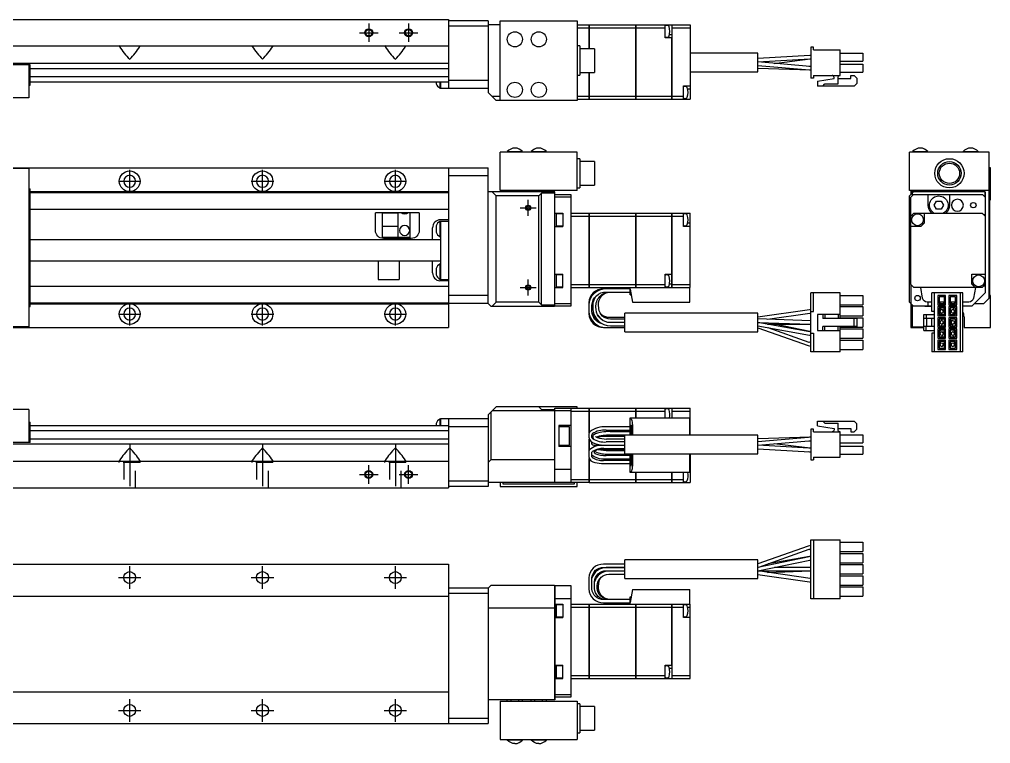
# Model space of a CAD drawing. Extents: x -2 to 644, y -8 to 283.
# Drawn here: x 278.1 to 643.6, y 10 to 282.7 of the extents above; entities that cross this region are included whole.
import ezdxf

# ---------------------------------------------------------------- set-up
doc = ezdxf.new("R2010")
doc.units = 0
doc.header["$LTSCALE"] = 0.5
doc.linetypes.add('CENTER', pattern=[50.8, 31.75, -6.35, 6.35, -6.35])
doc.linetypes.add('DASHED', pattern=[19.05, 12.7, -6.35])
for name, color, linetype in [('MSM_CENTER', 1, 'CENTER'), ('MSM_CONTINUOUS', 7, 'CONTINUOUS'), ('MSM_DASHED', 4, 'DASHED'), ('MSM_NARROW', 5, 'CONTINUOUS')]:
    doc.layers.add(name, color=color, linetype=linetype)

msp = doc.modelspace()

# ---------------------------------------------------------------- linework, layer by layer
at = {"layer": 'MSM_CENTER'}
for p, q in [((409.56, 281.18), (409.56, 274.18)), ((424.56, 281.18), (424.56, 274.18)), ((406.06, 277.68), (413.06, 277.68)), ((421.06, 277.68), (428.06, 277.68)), ((319.56, 217.48), (319.56, 225.98)), ((369.56, 217.48), (369.56, 225.98)), ((419.56, 217.48), (419.56, 225.98)), ((315.31, 221.73), (323.81, 221.73)), ((365.31, 221.73), (373.81, 221.73)), ((415.31, 221.73), (423.81, 221.73)), ((469.56, 208.73), (469.56, 214.73)), ((466.56, 211.73), (472.56, 211.73)), ((469.56, 178.73), (469.56, 184.73)), ((466.56, 181.73), (472.56, 181.73)), ((319.56, 167.48), (319.56, 175.98)), ((369.56, 167.48), (369.56, 175.98)), ((419.56, 167.48), (419.56, 175.98)), ((315.31, 171.73), (323.81, 171.73)), ((365.31, 171.73), (373.81, 171.73)), ((415.31, 171.73), (423.81, 171.73)), ((319.56, 122.82), (319.56, 104.32)), ((369.56, 122.82), (369.56, 104.32)), ((419.56, 122.82), (419.56, 104.32)), ((409.56, 107.82), (409.56, 114.82)), ((424.56, 107.82), (424.56, 114.82)), ((406.06, 111.32), (413.06, 111.32)), ((421.06, 111.32), (428.06, 111.32)), ((319.56, 68.25), (319.56, 76.75)), ((369.56, 68.25), (369.56, 76.75)), ((419.56, 68.25), (419.56, 76.75)), ((315.31, 72.5), (323.81, 72.5)), ((365.31, 72.5), (373.81, 72.5)), ((415.31, 72.5), (423.81, 72.5)), ((319.56, 18.25), (319.56, 26.75)), ((369.56, 18.25), (369.56, 26.75)), ((419.56, 18.25), (419.56, 26.75)), ((315.31, 22.5), (323.81, 22.5)), ((365.31, 22.5), (373.81, 22.5)), ((415.31, 22.5), (423.81, 22.5))]:
    msp.add_line(p, q, dxfattribs=at)
at = {"layer": 'MSM_CONTINUOUS'}
for p, q in [((49.56, 282.68), (439.56, 282.68)), ((439.56, 282.68), (439.56, 256.68)), ((454.56, 282.18), (439.56, 282.18)), ((454.56, 282.18), (454.56, 255.18)), ((459.06, 252.18), (459.06, 282.18)), ((459.06, 282.18), (488.06, 282.18)), ((488.06, 282.18), (488.06, 252.18)), ((454.56, 280.18), (439.56, 280.18)), ((459.06, 280.68), (454.56, 280.68)), ((488.06, 280.68), (492.55, 280.68)), ((488.06, 279.52), (492.55, 279.52)), ((492.55, 271.6), (492.55, 280.68)), ((492.56, 280.68), (492.56, 271.6)), ((492.56, 280.68), (510.05, 280.68)), ((492.56, 279.52), (510.05, 279.52)), ((510.05, 252.68), (510.05, 280.68)), ((510.06, 280.67), (510.05, 280.67)), ((510.06, 279.51), (510.05, 279.51)), ((510.06, 280.68), (510.06, 252.68)), ((510.06, 280.68), (523.66, 280.68)), ((510.06, 279.52), (521.16, 279.52)), ((521.16, 275.68), (521.16, 280.68)), ((522.15, 280.34), (521.38, 280.41)), ((523.67, 280.68), (523.67, 252.68)), ((523.67, 280.68), (530.56, 280.68)), ((523.67, 279.52), (530.56, 279.52)), ((530.56, 280.68), (530.56, 252.68)), ((523.66, 275.68), (521.16, 275.68)), ((521.38, 275.95), (522.15, 276.01)), ((523.66, 276.93), (522.73, 276.93)), ((523.66, 252.68), (523.66, 275.68)), ((49.56, 272.68), (439.56, 272.68)), ((315.82, 272.68), (315.66, 272.55)), ((315.66, 272.55), (315.68, 272.43)), ((323.3, 272.68), (323.46, 272.55)), ((323.46, 272.55), (323.44, 272.43)), ((365.82, 272.68), (365.66, 272.55)), ((365.66, 272.55), (365.68, 272.43)), ((373.3, 272.68), (373.46, 272.55)), ((373.46, 272.55), (373.44, 272.43)), ((415.82, 272.68), (415.66, 272.55)), ((415.66, 272.55), (415.68, 272.43)), ((423.3, 272.68), (423.46, 272.55)), ((423.46, 272.55), (423.44, 272.43)), ((489.06, 272.68), (488.06, 272.68)), ((489.06, 272.68), (489.06, 261.68)), ((494.56, 271.6), (489.06, 271.6)), ((492.56, 271.75), (492.55, 271.73)), ((494.56, 271.6), (494.56, 262.75)), ((576.96, 272.17), (575.96, 272.17)), ((575.96, 272.17), (575.96, 260.57)), ((576.96, 271.17), (576.96, 272.17)), ((576.96, 271.17), (586.96, 271.17)), ((586.96, 261.57), (586.96, 271.17)), ((555.96, 269.91), (530.56, 269.91)), ((555.96, 262.91), (555.96, 269.91)), ((575.54, 269.1), (555.96, 267.98)), ((555.96, 266.68), (575.62, 267.8)), ((562.19, 266.13), (575.74, 267.79)), ((575.96, 269.12), (575.54, 269.1)), ((575.62, 267.8), (575.96, 267.82)), ((575.95, 267.81), (575.96, 267.81)), ((586.96, 269.97), (595.56, 269.97)), ((586.96, 266.97), (595.56, 266.97)), ((595.56, 269.97), (595.56, 266.97)), ((49.56, 266.18), (439.56, 266.18)), ((282.06, 265.58), (274.56, 265.58)), ((281.56, 265.58), (281.56, 253.18)), ((281.56, 263.7), (282.06, 263.7)), ((282.06, 257.98), (282.06, 265.58)), ((282.06, 264.21), (439.56, 264.21)), ((555.96, 265.37), (575.49, 263.66)), ((555.96, 264.28), (575.82, 263.63)), ((575.6, 264.96), (555.99, 266.68)), ((575.96, 264.94), (575.19, 265)), ((575.49, 263.66), (575.96, 263.63)), ((575.96, 264.93), (575.6, 264.96)), ((575.82, 263.63), (575.96, 263.63)), ((586.96, 265.77), (595.56, 265.77)), ((595.56, 265.77), (595.56, 262.77)), ((281.56, 261.65), (282.06, 261.65)), ((282.06, 261.14), (439.56, 261.14)), ((454.56, 259.68), (439.56, 259.68)), ((488.06, 261.68), (489.06, 261.68)), ((489.06, 262.75), (494.56, 262.75)), ((492.55, 252.68), (492.55, 262.75)), ((492.55, 261.98), (492.56, 261.96)), ((492.56, 262.75), (492.56, 252.68)), ((530.56, 262.91), (555.96, 262.91)), ((576.96, 260.57), (575.96, 260.57)), ((576.96, 261.57), (576.96, 260.57)), ((576.96, 261.57), (586.96, 261.57)), ((578.46, 259.37), (584.71, 260.37)), ((584.71, 260.37), (584.71, 260.82)), ((586.21, 258.37), (586.21, 260.82)), ((586.21, 260.37), (590.96, 260.37)), ((586.96, 262.77), (595.56, 262.77)), ((590.96, 261.57), (592.26, 261.57)), ((590.96, 260.37), (590.96, 261.57)), ((592.26, 261.57), (593.26, 260.57)), ((593.26, 260.57), (593.26, 258.57)), ((281.56, 257.98), (282.06, 257.98)), ((282.06, 259.18), (439.56, 259.18)), ((434.91, 259.18), (434.91, 258.47)), ((436.36, 259.18), (436.36, 256.82)), ((436.36, 256.82), (436.56, 256.82)), ((436.56, 259.18), (436.56, 256.68)), ((454.56, 256.68), (436.56, 256.68)), ((528.06, 252.68), (528.06, 257.68)), ((528.06, 257.68), (530.56, 257.68)), ((529.04, 257.34), (528.27, 257.41)), ((530.56, 256.43), (529.62, 256.43)), ((578.46, 259.37), (578.46, 257.57)), ((592.26, 257.57), (578.46, 257.57)), ((580.46, 257.57), (581.26, 258.37)), ((581.26, 258.37), (586.21, 258.37)), ((593.26, 258.57), (592.26, 257.57)), ((281.56, 253.18), (274.56, 253.18)), ((457.56, 252.18), (454.56, 255.18)), ((459.06, 253.68), (456.06, 253.68)), ((488.06, 253.83), (492.55, 253.83)), ((488.06, 252.68), (492.55, 252.68)), ((492.56, 253.83), (510.05, 253.83)), ((492.56, 252.68), (510.05, 252.68)), ((510.06, 253.84), (510.05, 253.84)), ((510.06, 252.69), (510.05, 252.69)), ((510.06, 253.83), (523.66, 253.83)), ((510.06, 252.68), (523.66, 252.68)), ((523.67, 253.83), (528.06, 253.83)), ((523.67, 252.68), (530.56, 252.68)), ((528.27, 252.95), (529.04, 253.01)), ((488.06, 252.18), (457.56, 252.18)), ((488.06, 232.73), (459.06, 232.73)), ((459.06, 218.23), (459.06, 232.73)), ((461.71, 232.89), (467.41, 232.89)), ((461.71, 232.89), (461.71, 232.73)), ((467.41, 232.73), (467.41, 232.89)), ((470.71, 232.89), (476.41, 232.89)), ((470.71, 232.89), (470.71, 232.73)), ((476.41, 232.73), (476.41, 232.89)), ((488.06, 218.23), (488.06, 232.73)), ((613.12, 218.23), (613.12, 232.73)), ((643.12, 232.73), (613.12, 232.73)), ((614.27, 232.89), (619.97, 232.89)), ((614.27, 232.89), (614.27, 232.73)), ((619.97, 232.73), (619.97, 232.89)), ((633.27, 232.89), (638.97, 232.89)), ((633.27, 232.89), (633.27, 232.73)), ((638.97, 232.73), (638.97, 232.89)), ((643.12, 177.73), (643.12, 232.73)), ((49.56, 226.73), (454.56, 226.73)), ((439.56, 226.73), (439.56, 166.73)), ((454.56, 175.73), (454.56, 226.73)), ((489.06, 230.23), (488.06, 230.23)), ((489.06, 230.23), (489.06, 219.23)), ((494.56, 229.16), (489.06, 229.16)), ((494.56, 229.16), (494.56, 220.31)), ((643.62, 226.73), (643.12, 226.73)), ((643.62, 214.73), (643.62, 226.73)), ((281.56, 226.53), (274.56, 226.53)), ((281.56, 226.53), (281.56, 166.93)), ((454.56, 223.73), (439.56, 223.73)), ((489.06, 220.31), (494.56, 220.31)), ((281.56, 218.93), (282.06, 218.93)), ((282.06, 174.53), (282.06, 218.93)), ((282.06, 217.83), (439.56, 217.83)), ((282.06, 217.53), (439.56, 217.53)), ((479.56, 217.73), (454.56, 217.73)), ((457.56, 216.23), (456.06, 217.73)), ((457.56, 176.23), (457.56, 216.23)), ((473.56, 216.23), (457.56, 216.23)), ((488.06, 218.23), (459.06, 218.23)), ((461.67, 218.23), (461.67, 217.73)), ((463.12, 218.23), (463.12, 217.73)), ((466, 218.23), (466, 217.73)), ((467.45, 218.23), (467.45, 217.73)), ((470.67, 218.23), (470.67, 217.73)), ((472.12, 218.23), (472.12, 217.73)), ((474.56, 217.23), (473.56, 216.23)), ((473.56, 176.23), (473.56, 216.23)), ((479.56, 217.23), (474.56, 217.23)), ((474.56, 175.23), (474.56, 217.23)), ((475, 218.23), (475, 217.73)), ((476.45, 218.23), (476.45, 217.73)), ((479.56, 174.73), (479.56, 217.73)), ((479.56, 216.73), (485.56, 216.73)), ((485.56, 215.73), (479.56, 215.73)), ((485.56, 216.73), (485.56, 174.73)), ((488.06, 219.23), (489.06, 219.23)), ((643.12, 218.23), (613.12, 218.23)), ((614.62, 217.73), (613.12, 216.23)), ((613.12, 176.23), (613.12, 216.23)), ((613.62, 218.23), (613.62, 216.73)), ((614.62, 216.73), (613.62, 215.73)), ((613.62, 208.62), (613.62, 215.73)), ((614.12, 218.23), (614.12, 216.23)), ((614.62, 218.23), (614.62, 217.73)), ((641.62, 217.73), (614.62, 217.73)), ((614.62, 216.73), (640.62, 216.73)), ((617.12, 218.23), (617.12, 217.73)), ((619.62, 218.23), (619.62, 217.73)), ((620.12, 212.73), (620.12, 216.73)), ((628.12, 216.73), (628.12, 212.73)), ((633.62, 218.23), (633.62, 217.73)), ((636.12, 218.23), (636.12, 217.73)), ((638.62, 218.23), (638.62, 217.73)), ((641.62, 215.73), (640.62, 216.73)), ((641.52, 215.83), (641.52, 217.73)), ((641.62, 217.73), (641.62, 208.61)), ((622.38, 212.73), (623.25, 214.23)), ((623.25, 211.23), (622.38, 212.73)), ((623.25, 214.23), (624.98, 214.23)), ((624.98, 214.23), (625.85, 212.73)), ((625.85, 212.73), (624.98, 211.23)), ((643.32, 214.73), (643.62, 214.73)), ((643.32, 178.73), (643.32, 214.73)), ((282.06, 211.18), (439.56, 211.18)), ((428.56, 209.85), (412.06, 209.85)), ((412.06, 203.23), (412.06, 209.85)), ((414.56, 209.85), (414.56, 200.53)), ((420.56, 209.73), (414.56, 209.73)), ((420.56, 209.85), (420.56, 200.53)), ((425.06, 209.85), (425.06, 200.53)), ((428.56, 209.85), (428.56, 203.23)), ((479.56, 209.73), (482.56, 209.73)), ((480.06, 209.48), (480.06, 204.98)), ((482.56, 209.48), (480.06, 209.48)), ((482.56, 209.73), (482.56, 204.73)), ((485.56, 209.73), (492.55, 209.73)), ((485.56, 208.58), (492.55, 208.58)), ((492.55, 181.73), (492.55, 209.73)), ((492.56, 209.73), (510.05, 209.73)), ((492.56, 209.73), (492.56, 181.73)), ((492.56, 208.58), (510.05, 208.58)), ((510.05, 181.73), (510.05, 209.73)), ((510.06, 209.72), (510.05, 209.72)), ((510.06, 208.57), (510.05, 208.57)), ((510.06, 209.73), (510.06, 181.73)), ((510.06, 209.73), (523.66, 209.73)), ((510.06, 208.58), (523.66, 208.58)), ((523.66, 181.73), (523.66, 209.73)), ((523.67, 209.73), (523.67, 181.73)), ((523.67, 209.73), (530.56, 209.73)), ((523.67, 208.58), (528.06, 208.58)), ((528.06, 204.73), (528.06, 209.73)), ((529.04, 209.39), (528.27, 209.46)), ((530.56, 181.73), (530.56, 209.73)), ((613.62, 182.88), (613.62, 208.58)), ((614.77, 209.73), (640.46, 209.73)), ((618.62, 209.73), (618.62, 205.98)), ((624.98, 211.23), (623.25, 211.23)), ((641.62, 208.58), (641.62, 182.88)), ((420.56, 204.73), (414.56, 204.73)), ((434.91, 204.94), (434.91, 202.52)), ((436.36, 206.59), (436.36, 200.87)), ((436.56, 206.59), (436.36, 206.59)), ((439.56, 207.22), (436.56, 207.22)), ((436.56, 206.73), (439.56, 206.73)), ((436.56, 206.73), (436.56, 184.73)), ((479.56, 204.73), (482.56, 204.73)), ((480.06, 204.98), (482.56, 204.98)), ((530.56, 204.73), (528.06, 204.73)), ((528.27, 205), (529.04, 205.07)), ((530.56, 205.98), (529.62, 205.98)), ((617.37, 204.73), (613.62, 204.73)), ((433.56, 199.73), (433.56, 204.22)), ((436.56, 199.73), (282.06, 199.73)), ((425.06, 200.53), (414.56, 200.53)), ((425.56, 200.23), (415.06, 200.23)), ((436.36, 200.87), (436.56, 200.87)), ((282.06, 191.73), (436.56, 191.73)), ((413.06, 191.73), (413.06, 184.73)), ((421.06, 191.73), (421.06, 184.73)), ((433.56, 187.22), (433.56, 191.73)), ((436.36, 190.59), (436.36, 184.87)), ((436.56, 190.59), (436.36, 190.59)), ((434.91, 188.94), (434.91, 186.52)), ((479.56, 186.73), (482.56, 186.73)), ((480.06, 186.48), (480.06, 181.98)), ((482.56, 186.48), (480.06, 186.48)), ((482.56, 181.73), (482.56, 186.73)), ((521.16, 186.73), (523.66, 186.73)), ((521.16, 181.73), (521.16, 186.73)), ((522.15, 186.39), (521.38, 186.46)), ((636.62, 182.98), (636.62, 186.73)), ((636.62, 186.73), (641.62, 186.73)), ((413.06, 184.73), (421.06, 184.73)), ((436.36, 184.87), (436.56, 184.87)), ((436.56, 184.73), (439.56, 184.73)), ((439.56, 184.22), (436.56, 184.22)), ((485.56, 182.88), (492.55, 182.88)), ((492.56, 182.88), (510.05, 182.88)), ((510.06, 182.88), (510.05, 182.88)), ((510.06, 182.88), (521.16, 182.88)), ((523.66, 182.98), (522.73, 182.98)), ((523.67, 182.88), (530.56, 182.88)), ((613.62, 182.83), (613.62, 166.73)), ((641.62, 182.84), (641.62, 179.73)), ((282.06, 182.28), (439.56, 182.28)), ((479.56, 181.73), (482.56, 181.73)), ((480.06, 181.98), (482.56, 181.98)), ((485.56, 181.73), (492.55, 181.73)), ((492.56, 181.73), (530.56, 181.73)), ((507.96, 181.18), (497.96, 181.18)), ((498.96, 179.98), (507.96, 179.98)), ((507.96, 178.93), (507.96, 181.73)), ((507.96, 181.13), (508.83, 176.23)), ((510.06, 181.74), (510.05, 181.74)), ((521.38, 182), (522.15, 182.07)), ((530.46, 176.23), (530.46, 181.73)), ((586.96, 179.68), (575.96, 179.68)), ((575.96, 157.48), (575.96, 179.68)), ((576.96, 172.68), (576.96, 179.68)), ((586.96, 170.08), (586.96, 179.68)), ((640.46, 181.73), (614.77, 181.73)), ((618.02, 177.72), (617.32, 181.73)), ((621.51, 172.68), (621.51, 179.68)), ((633.11, 179.68), (621.51, 179.68)), ((622.51, 157.48), (622.51, 179.68)), ((632.11, 179.68), (632.11, 157.48)), ((633.11, 157.48), (633.11, 179.68)), ((636.62, 174.73), (641.62, 179.73)), ((637.92, 181.73), (637.21, 177.72)), ((282.06, 175.93), (439.56, 175.93)), ((282.06, 175.63), (439.56, 175.63)), ((454.56, 178.73), (439.56, 178.73)), ((454.56, 175.73), (439.56, 175.73)), ((454.56, 175.73), (455.56, 174.73)), ((456.06, 174.73), (457.56, 176.23)), ((473.56, 176.23), (457.56, 176.23)), ((473.56, 176.23), (474.56, 175.23)), ((479.56, 175.73), (485.56, 175.73)), ((492.36, 175.98), (492.36, 171.88)), ((507.96, 178.93), (508.35, 178.93)), ((508.83, 176.23), (530.46, 176.23)), ((586.96, 178.73), (595.56, 178.73)), ((595.56, 178.73), (595.56, 175.23)), ((613.12, 176.23), (614.62, 174.73)), ((621.51, 176.23), (619.8, 176.23)), ((620.12, 174.73), (620.12, 176.23)), ((623.71, 178.73), (623.71, 175.23)), ((626.71, 178.73), (623.71, 178.73)), ((624.21, 178.23), (624.21, 175.73)), ((626.21, 178.23), (624.21, 178.23)), ((626.21, 176.23), (624.21, 176.23)), ((624.21, 175.73), (626.21, 175.73)), ((624.72, 175.73), (624.68, 176.23)), ((625.88, 176.23), (625.92, 175.73)), ((626.21, 175.73), (626.21, 178.23)), ((626.21, 175.85), (626.21, 176.23)), ((626.71, 175.23), (626.71, 178.73)), ((627.91, 178.73), (627.91, 175.23)), ((630.91, 178.73), (627.91, 178.73)), ((630.41, 178.23), (628.41, 178.23)), ((628.41, 178.23), (628.41, 175.73)), ((630.41, 176.23), (628.41, 176.23)), ((628.41, 175.73), (630.41, 175.73)), ((628.42, 175.73), (628.49, 176.23)), ((628.87, 176.23), (628.78, 175.73)), ((630.09, 176.23), (630, 175.73)), ((630.41, 175.73), (630.41, 178.23)), ((630.91, 175.23), (630.91, 178.73)), ((635.44, 176.23), (633.11, 176.23)), ((637.62, 175.73), (641.12, 175.73)), ((641.12, 175.73), (643.12, 177.73)), ((643.62, 178.73), (643.32, 178.73)), ((643.62, 166.73), (643.62, 178.73)), ((281.56, 174.53), (282.06, 174.53)), ((455.56, 174.73), (479.46, 174.73)), ((474.56, 175.23), (479.47, 175.23)), ((479.56, 174.83), (479.46, 174.73)), ((479.56, 175.36), (479.47, 175.23)), ((479.47, 174.74), (479.47, 175.23)), ((485.56, 174.73), (479.56, 174.73)), ((493.56, 172.8), (493.56, 175.06)), ((493.86, 174.22), (493.94, 173.29)), ((495.13, 173.39), (495.06, 174.31)), ((496.16, 173.83), (496.04, 175.21)), ((505.96, 165.08), (505.96, 172.08)), ((555.96, 172.08), (505.96, 172.08)), ((575.48, 173.37), (555.96, 170.54)), ((555.96, 165.08), (555.96, 172.08)), ((559.66, 169.76), (575.64, 172.08)), ((575.96, 173.42), (575.45, 173.36)), ((575.64, 172.08), (575.96, 172.11)), ((575.96, 172.68), (576.96, 172.68)), ((586.96, 175.23), (595.56, 175.23)), ((586.96, 174.53), (595.56, 174.53)), ((595.56, 174.53), (595.56, 171.03)), ((614.12, 175.23), (614.12, 166.93)), ((621.51, 174.73), (614.62, 174.73)), ((618.92, 174.53), (618.92, 174.73)), ((621.51, 174.53), (618.92, 174.53)), ((622.51, 172.68), (621.51, 172.68)), ((623.71, 175.23), (626.71, 175.23)), ((626.71, 174.53), (623.71, 174.53)), ((623.71, 174.53), (623.71, 171.03)), ((624.21, 174.03), (624.21, 171.53)), ((626.21, 174.03), (624.21, 174.03)), ((624.47, 171.53), (624.21, 172.71)), ((624.43, 171.71), (624.21, 172.22)), ((624.66, 172.44), (625.21, 171.53)), ((624.92, 173.36), (624.86, 174.03)), ((626.21, 172.38), (625.77, 173.12)), ((626.07, 174.03), (626.2, 172.4)), ((626.21, 171.53), (626.21, 174.03)), ((626.71, 171.03), (626.71, 174.53)), ((627.91, 175.23), (630.91, 175.23)), ((627.91, 174.53), (627.91, 171.03)), ((630.91, 174.53), (627.91, 174.53)), ((630.41, 174.03), (628.41, 174.03)), ((628.41, 174.03), (628.41, 171.53)), ((628.41, 173.84), (628.45, 174.03)), ((628.81, 173.02), (628.41, 172.02)), ((629.67, 174.03), (629.55, 173.41)), ((629.62, 171.53), (630.02, 172.54)), ((630.41, 173.31), (629.84, 171.53)), ((630.41, 171.53), (630.41, 174.03)), ((630.91, 171.03), (630.91, 174.53)), ((636.62, 174.73), (633.11, 174.73)), ((498.96, 170.48), (498.04, 170.6)), ((505.96, 170.48), (498.96, 170.48)), ((505.96, 168.53), (500.52, 168.53)), ((505.96, 169.83), (500.54, 169.83)), ((500.54, 168.63), (505.96, 168.63)), ((575.87, 169.23), (555.96, 169.88)), ((555.96, 168.58), (575.82, 167.93)), ((575.63, 165.1), (556.03, 168.58)), ((575.96, 169.23), (575.87, 169.23)), ((578.46, 171.58), (578.46, 165.58)), ((586.96, 171.58), (578.46, 171.58)), ((580.46, 171.58), (580.46, 170.08)), ((593.26, 170.08), (580.46, 170.08)), ((581.26, 171.58), (581.26, 170.08)), ((586.21, 171.58), (586.21, 170.08)), ((586.96, 171.03), (595.56, 171.03)), ((586.96, 170.33), (595.56, 170.33)), ((592.26, 167.08), (592.26, 170.08)), ((593.26, 170.08), (593.26, 167.08)), ((595.56, 170.33), (595.56, 166.83)), ((618.51, 165.58), (618.51, 171.58)), ((618.51, 171.58), (622.51, 171.58)), ((622.51, 170.08), (618.51, 170.08)), ((619.31, 171.58), (619.31, 170.08)), ((619.51, 170.08), (619.51, 167.08)), ((621.51, 167.08), (621.51, 170.08)), ((623.71, 171.03), (626.71, 171.03)), ((623.71, 170.33), (623.71, 166.83)), ((626.71, 170.33), (623.71, 170.33)), ((624.21, 171.53), (626.21, 171.53)), ((624.21, 169.83), (624.21, 167.33)), ((626.21, 169.83), (624.21, 169.83)), ((625.48, 169.76), (624.76, 169.05)), ((625.07, 171.53), (625.05, 171.79)), ((625.68, 168.12), (626.21, 168.66)), ((626.21, 167.33), (626.21, 169.83)), ((626.71, 166.83), (626.71, 170.33)), ((627.91, 171.03), (630.91, 171.03)), ((630.91, 170.33), (627.91, 170.33)), ((627.91, 170.33), (627.91, 166.83)), ((628.41, 171.53), (630.41, 171.53)), ((630.41, 169.83), (628.41, 169.83)), ((628.41, 169.83), (628.41, 167.33)), ((629.41, 169.23), (628.41, 169.23)), ((630.41, 167.33), (630.41, 169.83)), ((630.91, 166.83), (630.91, 170.33)), ((633.62, 170.63), (633.62, 166.73)), ((49.56, 166.73), (439.56, 166.73)), ((281.56, 166.93), (274.56, 166.93)), ((497.96, 166.68), (505.96, 166.68)), ((500.52, 167.33), (505.96, 167.33)), ((505.96, 165.08), (555.96, 165.08)), ((555.96, 167.27), (575.41, 163.82)), ((555.96, 166.59), (574.92, 159.86)), ((559.68, 167.93), (575.96, 167.93)), ((575.36, 161.08), (559.9, 166.57)), ((575.57, 165.13), (562.22, 167.93)), ((575.96, 165.06), (575.57, 165.13)), ((575.96, 165.05), (575.63, 165.1)), ((575.82, 167.93), (575.96, 167.93)), ((578.46, 165.58), (586.96, 165.58)), ((580.46, 165.58), (580.46, 167.08)), ((593.26, 167.08), (580.46, 167.08)), ((581.26, 165.58), (581.26, 167.08)), ((586.21, 165.58), (586.21, 167.08)), ((586.96, 157.48), (586.96, 167.08)), ((586.96, 166.83), (595.56, 166.83)), ((586.96, 166.13), (595.56, 166.13)), ((595.56, 166.13), (595.56, 162.63)), ((613.62, 166.73), (618.51, 166.73)), ((614.12, 166.93), (618.51, 166.93)), ((622.51, 167.08), (618.51, 167.08)), ((618.51, 165.58), (622.51, 165.58)), ((619.31, 165.58), (619.31, 167.08)), ((623.71, 166.83), (626.71, 166.83)), ((623.71, 166.13), (623.71, 162.63)), ((626.71, 166.13), (623.71, 166.13)), ((624.21, 167.33), (626.21, 167.33)), ((626.21, 165.63), (624.21, 165.63)), ((624.21, 165.63), (624.21, 163.13)), ((624.57, 164.5), (624.78, 165.63)), ((625.21, 167.93), (625.1, 167.33)), ((626.11, 165.63), (625.85, 164.26)), ((626.21, 163.13), (626.21, 165.63)), ((626.71, 162.63), (626.71, 166.13)), ((627.91, 166.83), (630.91, 166.83)), ((630.91, 166.13), (627.91, 166.13)), ((627.91, 166.13), (627.91, 162.63)), ((628.41, 167.93), (629.41, 167.93)), ((628.41, 167.33), (630.41, 167.33)), ((628.41, 165.63), (628.41, 163.13)), ((630.41, 165.63), (628.41, 165.63)), ((628.79, 164.21), (628.41, 165.57)), ((629.28, 167.33), (629.12, 167.93)), ((629.75, 165.63), (630.04, 164.55)), ((630.41, 163.13), (630.41, 165.63)), ((630.91, 162.63), (630.91, 166.13)), ((633.62, 166.73), (643.62, 166.73)), ((575.96, 160.92), (575.35, 161.09)), ((575.41, 163.82), (575.96, 163.75)), ((575.96, 164.48), (576.96, 164.48)), ((576.96, 164.48), (576.96, 157.48)), ((586.96, 162.63), (595.56, 162.63)), ((586.96, 161.93), (595.56, 161.93)), ((595.56, 161.93), (595.56, 158.43)), ((621.51, 164.48), (621.51, 157.48)), ((622.51, 164.48), (621.51, 164.48)), ((623.71, 162.63), (626.71, 162.63)), ((626.71, 161.93), (623.71, 161.93)), ((623.71, 161.93), (623.71, 158.43)), ((624.21, 163.13), (626.21, 163.13)), ((624.21, 161.43), (624.21, 158.93)), ((626.21, 161.43), (624.21, 161.43)), ((624.58, 160.34), (624.85, 161.43)), ((625.43, 163.77), (625.27, 163.13)), ((626.19, 161.43), (625.84, 160.02)), ((626.21, 158.93), (626.21, 161.43)), ((626.71, 158.43), (626.71, 161.93)), ((627.91, 162.63), (630.91, 162.63)), ((627.91, 161.93), (627.91, 158.43)), ((630.91, 161.93), (627.91, 161.93)), ((628.41, 163.13), (630.41, 163.13)), ((628.41, 161.43), (628.41, 158.93)), ((630.41, 161.43), (628.41, 161.43)), ((628.77, 160.08), (628.55, 161.43)), ((629.6, 163.13), (629.5, 163.74)), ((629.87, 161.43), (630.06, 160.28)), ((630.41, 158.93), (630.41, 161.43)), ((630.91, 158.43), (630.91, 161.93)), ((574.91, 159.86), (575.96, 159.6)), ((574.92, 159.86), (575.96, 159.6)), ((586.96, 157.48), (575.96, 157.48)), ((586.96, 158.43), (595.56, 158.43)), ((633.11, 157.48), (621.51, 157.48)), ((623.71, 158.43), (626.71, 158.43)), ((624.21, 158.93), (626.21, 158.93)), ((627.91, 158.43), (630.91, 158.43)), ((628.41, 158.93), (630.41, 158.93)), ((281.56, 135.82), (274.56, 135.82)), ((281.56, 135.82), (281.56, 123.42)), ((454.56, 133.82), (457.56, 136.82)), ((479.46, 135.32), (456.06, 135.32)), ((488.06, 136.82), (457.56, 136.82)), ((473.56, 136.82), (474.56, 135.82)), ((474.56, 135.82), (479.56, 135.82)), ((479.47, 135.33), (479.46, 135.32)), ((479.46, 135.32), (479.46, 116.82)), ((479.47, 135.33), (479.47, 135.82)), ((479.47, 135.33), (479.56, 135.3)), ((479.56, 108.32), (479.56, 136.32)), ((479.56, 136.32), (492.55, 136.32)), ((485.56, 135.32), (479.56, 135.32)), ((485.56, 136.32), (485.56, 108.32)), ((488.06, 136.32), (488.06, 136.82)), ((492.55, 127.03), (492.55, 136.32)), ((492.56, 136.32), (510.05, 136.32)), ((492.56, 136.32), (492.56, 127.05)), ((510.05, 132.62), (510.05, 136.32)), ((510.06, 136.31), (510.05, 136.31)), ((510.06, 136.32), (510.06, 132.62)), ((510.06, 136.32), (523.66, 136.32)), ((521.16, 132.62), (521.16, 136.32)), ((522.15, 135.99), (521.38, 136.05)), ((523.67, 136.32), (523.67, 132.62)), ((523.67, 136.32), (530.56, 136.32)), ((530.56, 126.09), (530.56, 136.32)), ((436.36, 132.18), (436.36, 129.82)), ((436.56, 132.18), (436.36, 132.18)), ((454.56, 132.32), (436.56, 132.32)), ((436.56, 132.32), (436.56, 129.82)), ((439.56, 132.32), (439.56, 106.32)), ((454.56, 133.82), (454.56, 106.82)), ((455.56, 134.82), (455.56, 116.82)), ((485.56, 135.17), (492.55, 135.17)), ((492.56, 135.17), (510.05, 135.17)), ((507.96, 132.62), (530.46, 132.62)), ((507.96, 126.09), (507.96, 132.62)), ((507.96, 132.52), (508.56, 131.92)), ((510.06, 135.17), (510.05, 135.17)), ((510.06, 135.17), (521.16, 135.17)), ((523.67, 135.17), (530.56, 135.17)), ((530.46, 126.09), (530.46, 132.62)), ((281.56, 131.02), (282.06, 131.02)), ((282.06, 123.42), (282.06, 131.02)), ((282.06, 129.82), (439.56, 129.82)), ((434.91, 130.53), (434.91, 129.82)), ((454.56, 129.32), (439.56, 129.32)), ((481.06, 129.82), (481.06, 121.82)), ((485.56, 129.82), (481.06, 129.82)), ((485.06, 129.32), (481.06, 129.32)), ((485.06, 122.32), (485.06, 129.32)), ((507.96, 129.22), (498.96, 129.22)), ((498.96, 128.02), (507.96, 128.02)), ((507.96, 129.92), (508.35, 129.92)), ((508.35, 129.92), (508.35, 126.09)), ((508.83, 130.14), (508.83, 126.09)), ((576.96, 128.42), (575.96, 128.42)), ((575.96, 128.42), (575.96, 116.82)), ((576.96, 127.42), (576.96, 128.42)), ((578.46, 131.42), (592.26, 131.42)), ((578.46, 129.62), (578.46, 131.42)), ((578.46, 129.62), (584.71, 128.62)), ((580.46, 131.42), (581.26, 130.62)), ((581.26, 130.62), (586.21, 130.62)), ((584.71, 128.62), (584.71, 128.17)), ((586.21, 128.17), (586.21, 130.62)), ((586.21, 128.62), (590.96, 128.62)), ((590.96, 128.62), (590.96, 127.42)), ((593.26, 130.42), (592.26, 131.42)), ((592.26, 127.42), (593.26, 128.42)), ((593.26, 128.42), (593.26, 130.42)), ((281.56, 127.35), (282.06, 127.35)), ((281.56, 125.3), (282.06, 125.3)), ((282.06, 127.86), (439.56, 127.86)), ((282.06, 124.79), (439.56, 124.79)), ((492.36, 126.28), (492.36, 125.32)), ((492.55, 120.43), (492.55, 124.67)), ((492.56, 124.65), (492.56, 120.44)), ((493.56, 125.3), (493.56, 126.28)), ((493.88, 125.28), (493.9, 125.24)), ((493.9, 125.24), (493.97, 125.04)), ((495.08, 125.49), (495.02, 125.65)), ((505.96, 125.62), (500.42, 125.62)), ((507.96, 127.42), (500.44, 127.42)), ((500.44, 126.22), (507.96, 126.22)), ((500.54, 124.67), (500.5, 124.67)), ((505.96, 124.67), (500.52, 124.67)), ((505.96, 119.09), (505.96, 126.09)), ((555.96, 126.09), (505.96, 126.09)), ((555.96, 119.09), (555.96, 126.09)), ((575.82, 125.37), (555.96, 124.72)), ((575.07, 125.3), (555.96, 123.63)), ((575.96, 125.36), (575.07, 125.3)), ((575.96, 125.37), (575.5, 125.36)), ((575.96, 125.37), (575.82, 125.37)), ((576.96, 127.42), (586.96, 127.42)), ((586.96, 117.82), (586.96, 127.42)), ((586.96, 126.22), (595.56, 126.22)), ((590.96, 127.42), (592.26, 127.42)), ((595.56, 126.22), (595.56, 123.22)), ((49.56, 122.82), (439.56, 122.82)), ((282.06, 123.42), (274.56, 123.42)), ((481.06, 122.32), (485.06, 122.32)), ((485.56, 121.82), (481.06, 121.82)), ((493.4, 123.31), (493.36, 123.12)), ((493.52, 123.49), (493.4, 123.31)), ((494.36, 122.46), (494.36, 122.4)), ((494.36, 122.4), (494.36, 122)), ((494.36, 122), (494.36, 121.96)), ((494.36, 121.96), (494.41, 121.74)), ((496.91, 120.9), (498.96, 120.82)), ((505.96, 122.27), (497.96, 122.27)), ((497.96, 121.07), (505.96, 121.07)), ((505.96, 123.57), (498.96, 123.57)), ((498.96, 122.37), (505.96, 122.37)), ((498.96, 120.82), (505.96, 120.82)), ((575.18, 121.22), (555.96, 122.32)), ((555.96, 121.02), (575.54, 119.9)), ((555.99, 122.32), (575.19, 124)), ((575.74, 121.21), (562.19, 122.87)), ((575.96, 121.19), (575.18, 121.22)), ((575.19, 124), (575.96, 124.05)), ((586.96, 123.22), (595.56, 123.22)), ((586.96, 122.02), (595.56, 122.02)), ((595.56, 122.02), (595.56, 119.02)), ((492.36, 119.72), (492.36, 117.98)), ((492.55, 108.32), (492.55, 117.38)), ((492.56, 117.35), (492.56, 108.32)), ((493.56, 117.98), (493.56, 119.72)), ((494.56, 119.38), (494.56, 120.12)), ((507.96, 118.42), (498.96, 118.42)), ((498.96, 117.22), (507.96, 117.22)), ((505.96, 120.22), (499.96, 120.22)), ((499.96, 119.02), (507.96, 119.02)), ((505.96, 119.09), (555.96, 119.09)), ((507.96, 112.02), (507.96, 119.09)), ((508.35, 119.09), (508.35, 114.72)), ((508.83, 119.09), (508.83, 114.5)), ((530.46, 112.02), (530.46, 119.09)), ((530.56, 119.09), (530.56, 108.32)), ((575.1, 119.92), (575.96, 119.89)), ((575.4, 119.91), (575.96, 119.88)), ((575.54, 119.9), (575.96, 119.88)), ((576.96, 117.82), (586.96, 117.82)), ((576.96, 117.82), (576.96, 116.82)), ((586.96, 119.02), (595.56, 119.02)), ((49.56, 116.32), (439.56, 116.32)), ((315.66, 116.45), (315.68, 116.57)), ((315.82, 116.32), (315.66, 116.45)), ((323.3, 116.32), (323.46, 116.45)), ((323.46, 116.45), (323.44, 116.57)), ((365.66, 116.45), (365.68, 116.57)), ((365.82, 116.32), (365.66, 116.45)), ((373.3, 116.32), (373.46, 116.45)), ((373.46, 116.45), (373.44, 116.57)), ((415.66, 116.45), (415.68, 116.57)), ((415.82, 116.32), (415.66, 116.45)), ((423.3, 116.32), (423.46, 116.45)), ((423.46, 116.45), (423.44, 116.57)), ((454.56, 115.82), (455.56, 116.82)), ((479.46, 116.82), (455.56, 116.82)), ((479.46, 116.82), (479.47, 116.81)), ((479.47, 116.81), (479.56, 116.85)), ((479.47, 116.81), (479.47, 108.33)), ((479.56, 113.32), (485.56, 113.32)), ((507.96, 116.62), (497.96, 116.62)), ((497.96, 115.42), (507.96, 115.42)), ((507.96, 114.72), (508.35, 114.72)), ((575.96, 116.82), (576.96, 116.82)), ((508.56, 112.73), (507.96, 112.13)), ((530.46, 112.02), (507.96, 112.02)), ((510.05, 108.32), (510.05, 112.02)), ((510.06, 112.02), (510.06, 108.32)), ((523.66, 108.32), (523.66, 112.02)), ((523.67, 112.02), (523.67, 108.32)), ((528.06, 108.32), (528.06, 112.02)), ((530.46, 112.07), (530.56, 112.07)), ((49.56, 106.32), (439.56, 106.32)), ((454.56, 108.82), (439.56, 108.82)), ((454.56, 106.82), (439.56, 106.82)), ((479.46, 108.32), (454.56, 108.32)), ((459.06, 108.32), (459.06, 106.82)), ((459.06, 106.82), (488.06, 106.82)), ((460.06, 108.32), (460.06, 107.82)), ((460.06, 107.82), (487.06, 107.82)), ((479.56, 108.42), (479.46, 108.32)), ((492.55, 108.32), (479.56, 108.32)), ((485.56, 109.48), (492.55, 109.48)), ((487.06, 107.82), (487.06, 108.32)), ((488.06, 106.82), (488.06, 108.32)), ((492.56, 109.48), (510.05, 109.48)), ((492.56, 108.32), (510.05, 108.32)), ((510.06, 109.48), (510.05, 109.48)), ((510.06, 108.33), (510.05, 108.33)), ((510.06, 109.48), (523.66, 109.48)), ((510.06, 108.32), (523.66, 108.32)), ((523.67, 109.48), (528.06, 109.48)), ((523.67, 108.32), (530.56, 108.32)), ((528.27, 108.59), (529.04, 108.66)), ((574.92, 84.37), (555.96, 77.64)), ((575.96, 84.63), (574.92, 84.37)), ((575.96, 86.75), (586.96, 86.75)), ((575.96, 64.55), (575.96, 86.75)), ((576.96, 86.75), (576.96, 64.55)), ((586.96, 64.55), (586.96, 86.75)), ((586.96, 85.8), (595.56, 85.8)), ((595.56, 85.8), (595.56, 82.3)), ((556.33, 76.39), (575.36, 83.15)), ((575.96, 80.48), (575.3, 80.38)), ((575.35, 83.14), (575.96, 83.31)), ((575.36, 83.15), (575.96, 83.31)), ((575.96, 80.48), (575.41, 80.41)), ((586.96, 82.3), (595.56, 82.3)), ((586.96, 81.6), (595.56, 81.6)), ((595.56, 81.6), (595.56, 78.1)), ((49.56, 77.5), (439.56, 77.5)), ((439.56, 77.5), (439.56, 17.5)), ((505.96, 77.55), (497.96, 77.55)), ((505.96, 72.15), (505.96, 79.15)), ((555.96, 79.15), (505.96, 79.15)), ((575.3, 80.38), (555.96, 76.31)), ((555.96, 72.15), (555.96, 79.15)), ((556.02, 75), (575.57, 79.1)), ((575.41, 80.41), (559.9, 77.66)), ((575.57, 79.1), (575.96, 79.17)), ((586.96, 78.1), (595.56, 78.1)), ((586.96, 77.4), (595.56, 77.4)), ((595.56, 77.4), (595.56, 73.9)), ((497.42, 76.15), (497.02, 75.92)), ((497.96, 76.35), (505.96, 76.35)), ((498.25, 74.9), (498.23, 74.89)), ((498.23, 74.89), (498.25, 74.9)), ((498.25, 74.9), (499.46, 75.05)), ((498.96, 74.95), (498.25, 74.9)), ((505.96, 76.25), (498.96, 76.25)), ((498.96, 75.05), (505.96, 75.05)), ((505.96, 74.95), (498.96, 74.95)), ((499.96, 73.75), (505.96, 73.75)), ((575.67, 72.15), (555.96, 75.01)), ((555.96, 73.69), (575.48, 70.86)), ((556.03, 75), (575.96, 75)), ((559.66, 74.47), (575.87, 75)), ((575.96, 76.3), (562.22, 76.3)), ((586.96, 73.9), (595.56, 73.9)), ((586.96, 73.2), (595.56, 73.2)), ((595.56, 73.2), (595.56, 69.7)), ((454.56, 68.5), (455.56, 69.5)), ((479.46, 69.5), (455.56, 69.5)), ((479.46, 69.5), (479.56, 69.4)), ((479.47, 69.49), (479.47, 61.01)), ((479.56, 69.5), (479.56, 26.5)), ((479.56, 69.5), (485.56, 69.5)), ((485.56, 69.5), (485.56, 27.5)), ((492.36, 72.35), (492.36, 68.25)), ((493.56, 68.25), (493.56, 72.35)), ((493.57, 72.35), (493.56, 72.31)), ((494.56, 68.41), (494.56, 70.89)), ((496.04, 69.02), (496.16, 70.4)), ((505.96, 72.15), (555.96, 72.15)), ((575.48, 70.86), (575.96, 70.81)), ((575.96, 72.12), (575.64, 72.15)), ((575.96, 72.12), (575.67, 72.15)), ((586.96, 69.7), (595.56, 69.7)), ((454.56, 68.5), (439.56, 68.5)), ((454.56, 66.5), (439.56, 66.5)), ((454.56, 68.5), (454.56, 17.5)), ((495.56, 68.56), (495.56, 69.44)), ((508.83, 68), (507.96, 63.1)), ((508.83, 68), (530.46, 68)), ((530.46, 62.5), (530.46, 68)), ((586.96, 69), (595.56, 69)), ((595.56, 69), (595.56, 65.5)), ((49.56, 65.5), (439.56, 65.5)), ((485.56, 64.5), (479.56, 64.5)), ((479.56, 62.5), (482.56, 62.5)), ((480.06, 62.25), (480.06, 57.75)), ((482.56, 62.25), (480.06, 62.25)), ((482.56, 62.5), (482.56, 57.5)), ((485.56, 62.5), (492.55, 62.5)), ((492.55, 34.5), (492.55, 62.5)), ((492.56, 62.5), (523.66, 62.5)), ((492.56, 62.5), (492.56, 34.5)), ((507.96, 64.25), (497.96, 64.25)), ((497.96, 63.05), (507.96, 63.05)), ((500.44, 64.25), (500.2, 64.26)), ((507.96, 62.5), (507.96, 65.3)), ((507.96, 65.3), (508.35, 65.3)), ((510.05, 34.5), (510.05, 62.5)), ((510.06, 62.49), (510.05, 62.49)), ((510.06, 62.5), (510.06, 34.5)), ((523.66, 39.5), (523.66, 62.5)), ((523.67, 62.5), (530.56, 62.5)), ((523.67, 62.5), (523.67, 34.5)), ((528.06, 57.5), (528.06, 62.5)), ((529.04, 62.16), (528.27, 62.23)), ((530.56, 34.5), (530.56, 62.5)), ((586.96, 64.55), (575.96, 64.55)), ((586.96, 65.5), (595.56, 65.5)), ((479.46, 61), (454.56, 61)), ((479.47, 61.01), (479.46, 61)), ((479.46, 61), (479.46, 26.5)), ((479.56, 60.97), (479.47, 61.01)), ((485.56, 61.35), (492.55, 61.35)), ((492.56, 61.35), (510.05, 61.35)), ((510.06, 61.34), (510.05, 61.34)), ((510.06, 61.35), (523.66, 61.35)), ((523.67, 61.35), (528.06, 61.35)), ((530.56, 61.25), (529.62, 61.25)), ((479.56, 57.5), (482.56, 57.5)), ((480.06, 57.75), (482.56, 57.75)), ((530.56, 57.5), (528.06, 57.5)), ((528.27, 57.77), (529.04, 57.84)), ((479.56, 39.5), (482.56, 39.5)), ((480.06, 39.25), (480.06, 34.75)), ((482.56, 39.25), (480.06, 39.25)), ((482.56, 34.5), (482.56, 39.5)), ((521.16, 39.5), (523.66, 39.5)), ((521.16, 34.5), (521.16, 39.5)), ((522.15, 39.16), (521.38, 39.23)), ((523.66, 38.25), (522.73, 38.25)), ((523.66, 38.25), (523.66, 34.51)), ((479.56, 34.5), (482.56, 34.5)), ((480.06, 34.75), (482.56, 34.75)), ((485.56, 35.65), (492.55, 35.65)), ((485.56, 34.5), (492.55, 34.5)), ((492.56, 35.65), (510.05, 35.65)), ((492.56, 34.5), (510.05, 34.5)), ((510.06, 35.67), (510.05, 35.67)), ((510.06, 34.51), (510.05, 34.51)), ((510.06, 35.65), (521.16, 35.65)), ((510.06, 34.5), (523.66, 34.5)), ((521.38, 34.77), (522.15, 34.84)), ((523.67, 35.65), (530.56, 35.65)), ((523.67, 34.5), (530.56, 34.5)), ((49.56, 29.5), (439.56, 29.5)), ((479.56, 26.5), (454.56, 26.5)), ((459.06, 26), (488.06, 26)), ((459.06, 26), (459.06, 11.5)), ((461.67, 26), (461.67, 26.5)), ((463.12, 26), (463.12, 26.5)), ((466, 26), (466, 26.5)), ((467.45, 26), (467.45, 26.5)), ((470.67, 26), (470.67, 26.5)), ((472.12, 26), (472.12, 26.5)), ((475, 26), (475, 26.5)), ((476.45, 26), (476.45, 26.5)), ((479.56, 28.5), (485.56, 28.5)), ((485.56, 27.5), (479.56, 27.5)), ((488.06, 26), (488.06, 11.5)), ((489.06, 25), (488.06, 25)), ((489.06, 25), (489.06, 14)), ((494.56, 23.93), (489.06, 23.93)), ((494.56, 23.93), (494.56, 15.07)), ((454.56, 19.5), (439.56, 19.5)), ((49.56, 17.5), (454.56, 17.5)), ((489.06, 15.07), (494.56, 15.07)), ((459.06, 11.5), (488.06, 11.5)), ((461.71, 11.5), (461.71, 11.34)), ((467.41, 11.34), (461.71, 11.34)), ((467.41, 11.34), (467.41, 11.5)), ((470.71, 11.5), (470.71, 11.34)), ((476.41, 11.34), (470.71, 11.34)), ((476.41, 11.34), (476.41, 11.5)), ((488.06, 14), (489.06, 14))]:
    msp.add_line(p, q, dxfattribs=at)
for centre, radius in [((409.56, 277.68), 1.23), ((424.56, 277.68), 1.23), ((464.56, 275.18), 2.85), ((473.56, 275.18), 2.85), ((464.56, 256.18), 2.85), ((473.56, 256.18), 2.85), ((628.12, 224.73), 5.5), ((628.12, 224.73), 4.42), ((628.12, 224.73), 3.82), ((319.56, 221.73), 3.9), ((369.56, 221.73), 3.9), ((419.56, 221.73), 3.9), ((469.56, 211.73), 0.783), ((637.12, 212.73), 1.01), ((616.12, 207.23), 2.23), ((639.12, 184.23), 2.23), ((469.56, 181.73), 0.783), ((319.56, 171.73), 3.9), ((369.56, 171.73), 3.9), ((419.56, 171.73), 3.9), ((616.12, 177.73), 1.02), ((409.56, 111.32), 1.23), ((424.56, 111.32), 1.23), ((319.56, 72.5), 2.25), ((369.56, 72.5), 2.25), ((419.56, 72.5), 2.25), ((319.56, 22.5), 2.25), ((369.56, 22.5), 2.25), ((419.56, 22.5), 2.25)]:
    msp.add_circle(centre, radius, dxfattribs=at)
at = {"layer": 'MSM_CONTINUOUS', "extrusion": (0, 0, -1)}
for centre, radius in [((-319.56, 221.73), 2.25), ((-369.56, 221.73), 2.25), ((-419.56, 221.73), 2.25), ((-631.12, 212.73), 2.25), ((-423.06, 203.23), 1.9), ((-319.56, 171.73), 2.25), ((-369.56, 171.73), 2.25), ((-419.56, 171.73), 2.25), ((-625.21, 172.78), 0.65), ((-629.41, 172.78), 0.65), ((-625.21, 168.58), 0.65), ((-629.41, 168.58), 0.65), ((-625.21, 164.38), 0.65), ((-629.41, 164.38), 0.65), ((-625.21, 160.18), 0.65), ((-629.41, 160.18), 0.65)]:
    msp.add_circle(centre, radius, dxfattribs=at)
at = {"layer": 'MSM_CONTINUOUS'}
for centre, radius, start, end in [((521.36, 280.21), 0.2, 85, 180), ((522.1, 279.84), 0.5, 17.6292, 85), ((516.86, 278.18), 6, 342.3708, 17.6292), ((521.36, 276.14), 0.2, 180, 275), ((522.1, 276.51), 0.5, 275, 342.3708), ((345.94, 293.13), 36.66, 214.3736, 223.9772), ((293.18, 293.13), 36.66, 316.0228, 325.6264), ((395.94, 293.13), 36.66, 214.3736, 223.9772), ((343.18, 293.13), 36.66, 316.0228, 325.6264), ((445.94, 293.13), 36.66, 214.3736, 223.9772), ((393.18, 293.13), 36.66, 316.0228, 325.6264), ((583.96, 260.82), 0.75, 0, 90), ((437.93, 259.66), 3.25, 201.5574, 241.0598), ((528.25, 257.21), 0.2, 85, 161.8051), ((528.99, 256.84), 0.5, 17.6292, 85), ((523.75, 255.18), 6, 342.3708, 17.6292), ((528.25, 253.14), 0.2, 198.1949, 275), ((528.99, 253.51), 0.5, 275, 342.3708), ((464.56, 230.53), 3.7, 89.9943, 140.3692), ((464.56, 230.53), 3.7, 39.6308, 90), ((473.56, 230.53), 3.7, 89.9943, 140.3692), ((473.56, 230.53), 3.7, 39.6308, 90), ((617.12, 230.53), 3.7, 90, 140.3692), ((617.12, 230.53), 3.7, 39.6308, 90), ((636.12, 230.53), 3.7, 90, 140.3692), ((636.12, 230.53), 3.7, 39.6308, 90), ((528.25, 209.26), 0.2, 85, 161.8051), ((528.99, 208.9), 0.5, 17.6292, 85), ((523.75, 207.23), 6, 342.3708, 17.6292), ((436.56, 204.22), 3, 90, 180), ((437.93, 203.75), 3.25, 118.9402, 158.4426), ((528.25, 205.2), 0.2, 198.1949, 275), ((528.99, 205.56), 0.5, 275, 342.3708), ((437.93, 203.71), 3.25, 201.5574, 241.0598), ((437.93, 187.75), 3.25, 118.9402, 158.4426), ((436.56, 187.22), 3, 180, 265.3245), ((437.93, 187.71), 3.25, 201.5574, 241.0598), ((521.36, 186.26), 0.2, 85, 180), ((522.1, 185.9), 0.5, 17.6292, 85), ((516.86, 184.23), 6, 342.3708, 17.6292), ((497.76, 175.78), 5.41, 87.9067, 177.8727), ((498.72, 174.82), 6.37, 87.872, 177.8279), ((521.36, 182.2), 0.2, 180, 275), ((522.1, 182.56), 0.5, 275, 342.3708), ((500.21, 174.71), 6.36, 143.8991, 184.4664), ((498.73, 173.05), 6.37, 182.2327, 272.0674), ((497.77, 172.09), 5.41, 182.1863, 272.0343), ((499.46, 174.08), 6.1, 195.1285, 236.6213), ((500.45, 173.87), 6.55, 185.0912, 270.5346), ((628.62, 170.63), 5, 0, 25.8857), ((498.84, 173.54), 5.53, 209.6385, 250.7383), ((500.54, 174.23), 5.6, 210.7513, 270.0336), ((521.36, 135.85), 0.2, 85, 180), ((522.1, 135.49), 0.5, 17.6292, 85), ((516.86, 133.82), 6, 348.463, 17.6291), ((437.93, 129.34), 3.25, 118.9402, 158.4426), ((504.32, 130.38), 4.51, 356.9565, 19.8759), ((498.2, 120.52), 8.74, 85.0197, 128.3235), ((498.21, 120.34), 7.72, 84.4381, 125.6687), ((494.08, 126.24), 1.72, 139.0024, 178.8954), ((495.08, 125.76), 2.75, 189.2724, 261.0568), ((494.18, 126.2), 0.622, 138.9031, 173.0608), ((494.42, 125.52), 0.889, 193.8661, 231.118), ((494.83, 125.54), 0.978, 128.7039, 194.8652), ((498.38, 132.2), 8.65, 238.5524, 273.8561), ((495.09, 125.49), 1.21, 201.8456, 229.7784), ((499.52, 114.72), 12.73, 85.8454, 114.6186), ((495.61, 126.16), 0.846, 231.4689, 266.9127), ((499.68, 98.76), 26.87, 88.4238, 98.8516), ((499.78, 138.42), 13.77, 252.1759, 267.1972), ((499.78, 138.42), 13.77, 272.9984, 272.9996), ((345.94, 95.87), 36.66, 136.0228, 145.6264), ((293.18, 95.87), 36.66, 34.3736, 43.9772), ((395.94, 95.87), 36.66, 136.0228, 145.6264), ((343.18, 95.87), 36.66, 34.3736, 43.9772), ((445.94, 95.87), 36.66, 136.0228, 145.6264), ((393.18, 95.87), 36.66, 34.3736, 43.9772), ((497.11, 115.9), 6.43, 82.4193, 135.037), ((493.98, 123.1), 0.622, 178.1145, 264.9417), ((497.48, 113.96), 7.13, 86.1621, 121.44), ((497.68, 192.35), 69.98, 266.9256, 270.5083), ((498.77, 135.31), 12.93, 251.4264, 270.8555), ((499.67, 107.02), 14.15, 96.6571, 110.3054), ((493.81, 119.71), 1.45, 149.5973, 179.5942), ((494.92, 118.45), 2.6, 190.5511, 265.471), ((494.03, 119.65), 0.476, 123.7324, 171.3862), ((498.02, 124.42), 7.25, 231.9863, 263.6299), ((494.07, 118.08), 0.517, 191.8582, 224.7596), ((497.45, 123.46), 6.86, 236.8577, 274.2662), ((495.1, 119.7), 0.679, 120.1743, 142.5013), ((494.79, 120.17), 0.266, 210.6087, 235.589), ((495.48, 120.22), 1.25, 222.2163, 230.9064), ((499.12, 129.96), 10.96, 245.8666, 274.385), ((498.44, 127.13), 8.72, 244.6207, 273.4586), ((498.09, 125.63), 8.45, 264.0847, 275.9153), ((497.85, 126.82), 11.39, 254.0263, 270.5737), ((504.19, 114.28), 4.64, 340.4546, 2.713), ((523.75, 110.82), 6, 342.3708, 11.5369), ((528.25, 108.79), 0.2, 198.1949, 275), ((528.99, 109.16), 0.5, 275, 342.3708), ((497.76, 72.15), 5.41, 87.9067, 177.8727), ((498.89, 70.68), 5.57, 89.2277, 162.6191), ((499.93, 69.36), 5.59, 89.7079, 164.0685), ((497.77, 68.46), 5.41, 182.1863, 272.0343), ((528.25, 62.03), 0.2, 85, 161.8051), ((528.99, 61.67), 0.5, 17.6292, 85), ((523.75, 60), 6, 342.3708, 17.6292), ((528.25, 57.97), 0.2, 198.1949, 275), ((528.99, 58.33), 0.5, 275, 342.3708), ((521.36, 39.03), 0.2, 85, 180), ((522.1, 38.67), 0.5, 17.6292, 85), ((516.86, 37), 6, 342.3708, 17.6292), ((521.36, 34.97), 0.2, 180, 275), ((522.1, 35.33), 0.5, 275, 342.3708), ((464.56, 13.7), 3.7, 270, 320.3692), ((473.56, 13.7), 3.7, 270, 320.3692)]:
    msp.add_arc(centre, radius, start, end, dxfattribs=at)
at = {"layer": 'MSM_CONTINUOUS', "extrusion": (0, 0, -1)}
for centre, radius, start, end in [((-586.96, 260.82), 0.75, 0, 90), ((-624.12, 212.73), 3.5, 301.0027, 238.9973), ((-624.12, 212.73), 4, 311.4096, 0), ((-624.12, 212.73), 4, 180, 228.5904), ((-423.06, 211.23), 1.9, 226.3793, 313.6207), ((-627.62, 195.73), 19, 42.5374, 47.4636), ((-627.62, 195.73), 19, 132.5364, 137.4636), ((-604.57, 218.78), 19, 222.3336, 227.6664), ((-415.06, 203.23), 3, 270, 0), ((-425.56, 203.23), 3, 180, 270), ((-436.56, 187.22), 3, 270, 274.6755), ((-627.62, 195.73), 19, 312.5374, 317.4626), ((-650.66, 195.78), 19, 312.3336, 317.6664), ((-627.62, 195.73), 19, 222.5364, 227.4626), ((-498.74, 174.8), 5.19, 2.8524, 92.4462), ((-500.37, 174.66), 5.32, 356.2861, 90.7806), ((-500.41, 175.59), 4.39, 355.0758, 87.8151), ((-619.8, 178.03), 1.8, 270, 350), ((-624.12, 178.73), 3.5, 233.1642, 238.9973), ((-635.44, 178.03), 1.8, 190, 270), ((-498.56, 172.96), 5, 283.1416, 358.2339), ((-500.46, 173.88), 5.35, 269.358, 354.7678), ((-500.53, 174.22), 4.39, 269.8996, 354.8574), ((-499.96, 174.93), 4.45, 269.9288, 311.2131), ((-583.96, 128.17), 0.75, 180, 270), ((-586.96, 128.17), 0.75, 270, 0), ((-499.67, 112.46), 13.78, 70.6907, 93.2092), ((-499.76, 149.95), 25.29, 268.3223, 271.4809), ((-499.53, 136.02), 15.8, 268.4424, 283.4128), ((-498.49, 108.88), 13.5, 84.8625, 92.0051), ((-576.27, 125.52), 4.35, 274.0193, 276.9792), ((-497.78, 72.13), 4.22, 2.931, 92.4936), ((-498.86, 70.9), 5.45, 27.2984, 91.1091), ((-498.85, 70.76), 4.29, 1.6879, 91.5108), ((-499.92, 69.39), 4.36, 0.6063, 90.5686), ((-500.51, 70.02), 4.37, 5.0458, 36.9461), ((-497.77, 68.46), 4.22, 267.4296, 357.1458), ((-498.84, 68.53), 4.29, 268.4433, 358.358), ((-499.92, 68.61), 4.36, 269.4143, 359.4108), ((-500.41, 68.64), 4.39, 269.8692, 4.9179), ((-464.56, 13.7), 3.7, 269.9943, 320.3692), ((-473.56, 13.7), 3.7, 269.9943, 320.3692)]:
    msp.add_arc(centre, radius, start, end, dxfattribs=at)
at = {"layer": 'MSM_DASHED'}
for p, q in [((315.66, 115.82), (315.66, 116.45)), ((323.46, 115.82), (315.66, 115.82)), ((317.31, 115.82), (317.31, 106.32)), ((321.81, 106.32), (321.81, 115.82)), ((323.46, 115.82), (323.46, 116.45)), ((365.66, 115.82), (365.66, 116.45)), ((373.46, 115.82), (365.66, 115.82)), ((367.31, 115.82), (367.31, 106.32)), ((371.81, 106.32), (371.81, 115.82)), ((373.46, 115.82), (373.46, 116.45)), ((415.66, 115.82), (415.66, 116.45)), ((423.46, 115.82), (415.66, 115.82)), ((417.31, 115.82), (417.31, 106.32)), ((421.81, 106.32), (421.81, 115.82)), ((423.46, 115.82), (423.46, 116.45))]:
    msp.add_line(p, q, dxfattribs=at)
at = {"layer": 'MSM_NARROW'}
for centre, radius in [((409.56, 277.68), 1.5), ((424.56, 277.68), 1.5), ((469.56, 211.73), 1), ((469.56, 181.73), 1), ((409.56, 111.32), 1.5), ((424.56, 111.32), 1.5)]:
    msp.add_circle(centre, radius, dxfattribs=at)

doc.saveas('drawing.dxf')
